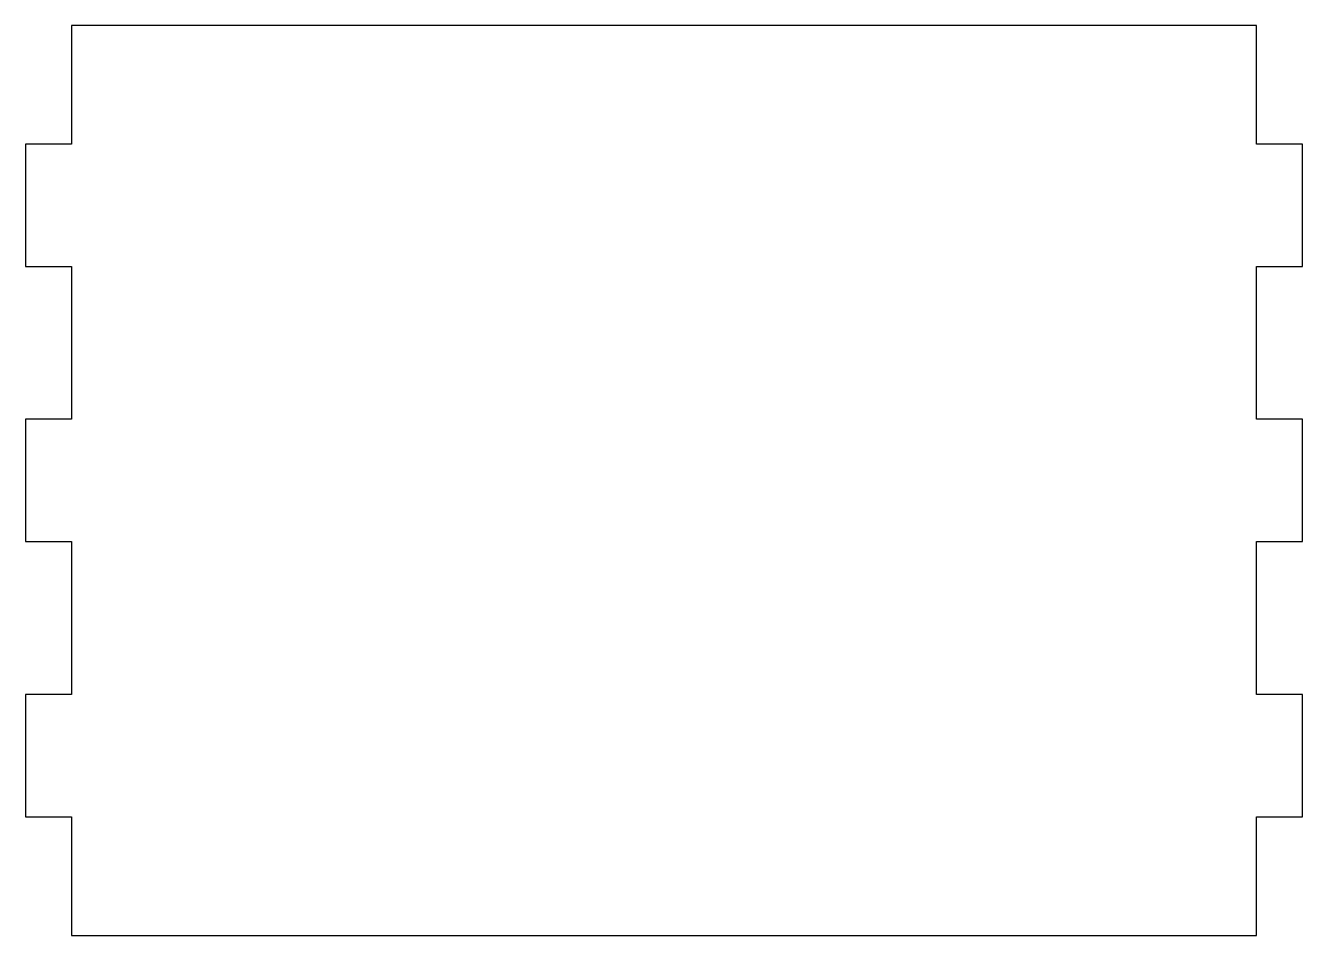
# Model space of a CAD drawing. Header units: millimetres. Extents: x -1.5 to 82, y -26.3 to 33.2.
import ezdxf

# ---------------------------------------------------------------- set-up
doc = ezdxf.new("R2010")
doc.units = ezdxf.units.MM

msp = doc.modelspace()

# ---------------------------------------------------------------- linework, layer by layer
msp.add_lwpolyline([(-1.5, -0.589), (1.5, -0.589), (1.5, -10.589), (-1.5, -10.589), (-1.5, -18.589), (1.5, -18.589), (1.5, -26.339), (79, -26.339), (79, -18.589), (82, -18.589), (82, -10.589), (79, -10.589), (79, -0.589), (82, -0.589), (82, 7.411), (79, 7.411), (79, 17.411), (82, 17.411), (82, 25.411), (79, 25.411), (79, 33.161), (1.5, 33.161), (1.5, 25.411), (-1.5, 25.411), (-1.5, 17.411), (1.5, 17.411), (1.5, 7.411), (-1.5, 7.411)], close=True)

doc.saveas('drawing.dxf')
